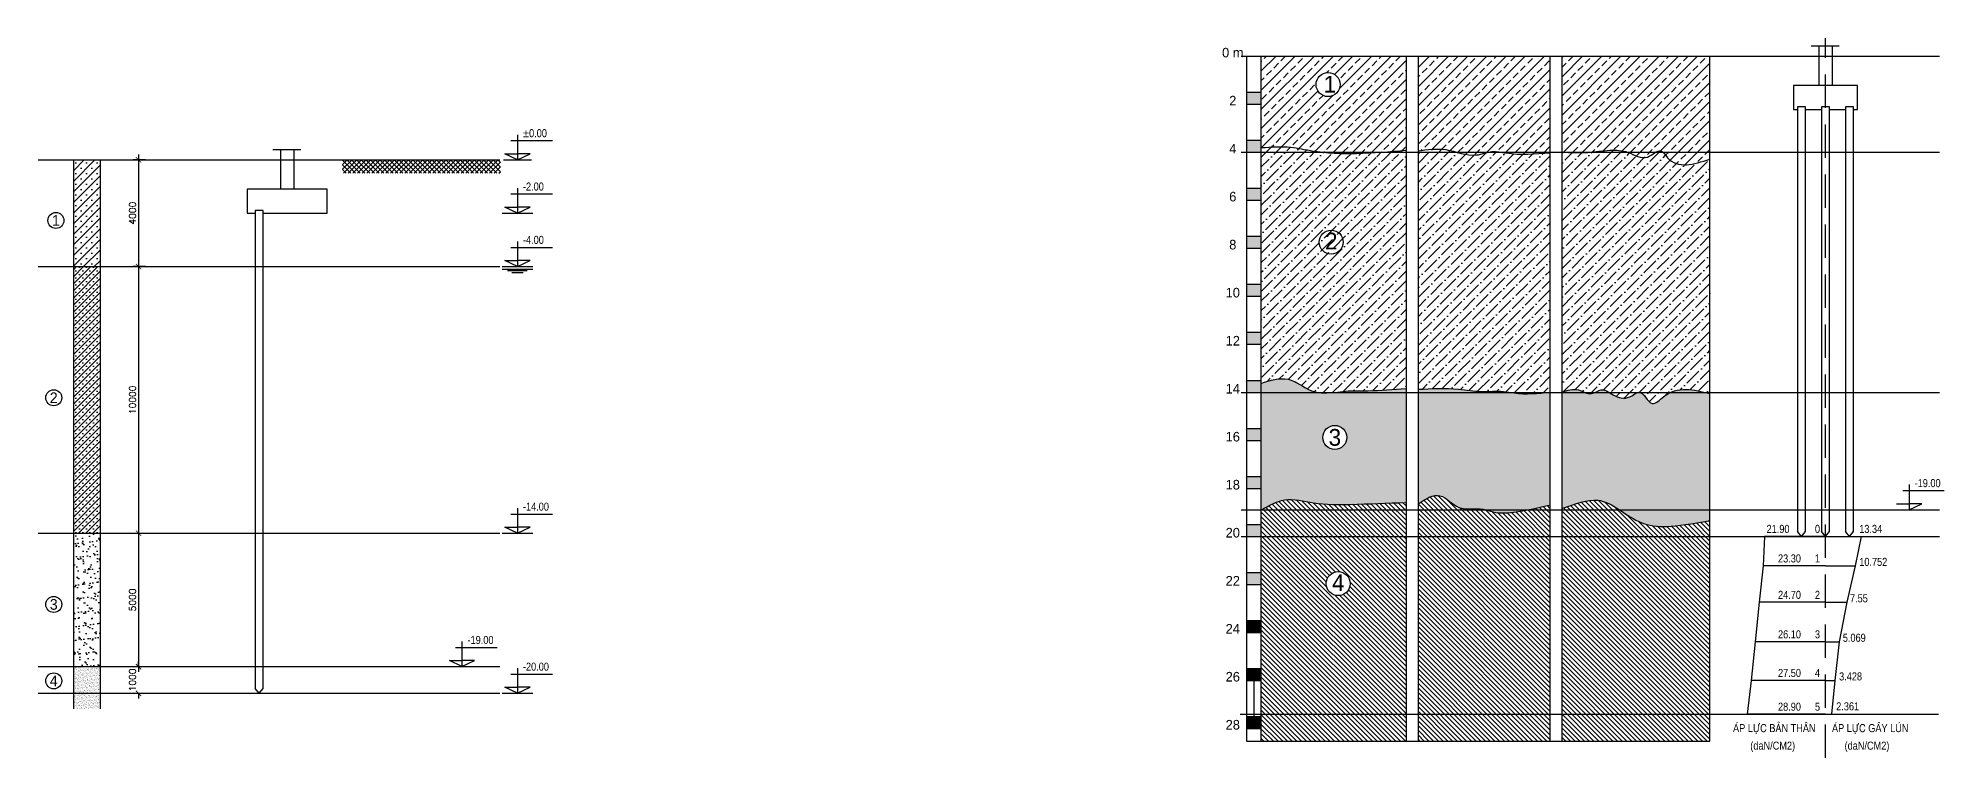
# Model space of a CAD drawing. Extents: x 394 to 18449, y -3793 to 677.
# Drawn here: x 8605 to 9318, y -1307 to -1037 of the extents above; entities that cross this region are included whole.
import ezdxf
from ezdxf.enums import TextEntityAlignment as Align

# ---------------------------------------------------------------- set-up
doc = ezdxf.new("R2010")
doc.units = 0
doc.header["$MEASUREMENT"] = 0
doc.linetypes.add('CENTER2', pattern=[1.125, 0.75, -0.125, 0.125, -0.125])
doc.linetypes.add('HIDDEN', pattern=[0.375, 0.25, -0.125])
doc.layers.get('0').update_dxf_attribs({"linetype": 'CONTINUOUS'})
doc.layers.get('DEFPOINTS').update_dxf_attribs({"linetype": 'CONTINUOUS'})
for name, color, linetype in [('BAO', 3, 'CONTINUOUS'), ('DUT', 7, 'CENTER2'), ('HATCH', 5, 'CONTINUOUS'), ('MOTAAR', 1, 'CONTINUOUS'), ('TEXT', 7, 'CONTINUOUS'), ('TUONG', 7, 'CONTINUOUS')]:
    doc.layers.add(name, color=color, linetype=linetype)
doc.styles.add('DIM-NEW', font='VHELVCN.TTF')
doc.styles.add('T1', font='romans.shx')
doc.styles.add('T2', font='VTIMESN.TTF')
doc.dimstyles.new('TL100', dxfattribs={"dimtxt": 2.5, "dimasz": 2, "dimexe": 2, "dimexo": 2, "dimgap": 1, "dimtad": 1, "dimdec": 0, "dimlfac": 100, "dimzin": 0, "dimdsep": 46, "dimtxsty": 'T1', "dimblk": 'ARCHTICK', "dimcen": 2.5, "dimdle": 2, "dimclrd": 1, "dimclre": 1, "dimclrt": 2, "dimadec": 0, "dimazin": 0, "dimtfac": 1, "dimtdec": 0, "dimtix": 1, "dimtofl": 0, "dimtmove": 0, "dimatfit": 0, "dimldrblk": 'ARCHTICK', "dimfxl": 0, "dimtolj": 1, "dimtzin": 0, "dimlwd": -1, "dimlwe": -1, "dimarcsym": 0})

# ---------------------------------------------------------------- blocks, each defined once
blk = doc.blocks.new('_ARCHTICK')
at = {"color": 0, "linetype": 'ByBlock', "const_width": 0.15}
blk.add_lwpolyline([(-0.5, -0.5), (0.5, 0.5)], dxfattribs=at)
blk = doc.blocks.new('*D90')
at = {"layer": 'DEFPOINTS', "color": 0}
for p in [(8647.36, -1082.68), (8642.69, -1122.68), (8647.36, -1122.68)]:
    blk.add_point(p, dxfattribs=at)
at = {"layer": 'TUONG', "color": 1}
for p, q in [((8645.36, -1082.68), (8640.69, -1082.68)), ((8642.69, -1080.68), (8642.69, -1124.68)), ((8645.36, -1122.68), (8640.69, -1122.68))]:
    blk.add_line(p, q, dxfattribs=at)
at = {"layer": 'TUONG', "color": 1, "xscale": 2, "yscale": 2, "zscale": 2}
for p, rotation in [((8642.69, -1082.68), 90), ((8642.69, -1122.68), 270)]:
    blk.add_blockref('_ARCHTICK', p, dxfattribs=dict(at, rotation=rotation))
at = {"layer": 'TUONG', "color": 2, "insert": (8640.44, -1102.68), "char_height": 2.5, "attachment_point": 5, "rotation": 90, "style": 'T1'}
blk.add_mtext('\\A1;4000', dxfattribs=at)
blk = doc.blocks.new('*D91')
at = {"layer": 'DEFPOINTS', "color": 0}
for p in [(8647.36, -1122.68), (8642.69, -1222.68), (8642.69, -1222.68)]:
    blk.add_point(p, dxfattribs=at)
at = {"layer": 'TUONG', "color": 1}
for p, q in [((8645.36, -1122.68), (8640.69, -1122.68)), ((8642.69, -1120.68), (8642.69, -1224.68))]:
    blk.add_line(p, q, dxfattribs=at)
at = {"layer": 'TUONG', "color": 1, "xscale": 2, "yscale": 2, "zscale": 2}
for p, rotation in [((8642.69, -1122.68), 90), ((8642.69, -1222.68), 270)]:
    blk.add_blockref('_ARCHTICK', p, dxfattribs=dict(at, rotation=rotation))
at = {"layer": 'TUONG', "color": 2, "insert": (8640.44, -1172.68), "char_height": 2.5, "attachment_point": 5, "rotation": 90, "style": 'T1'}
blk.add_mtext('\\A1;10000', dxfattribs=at)
blk = doc.blocks.new('*D92')
at = {"layer": 'DEFPOINTS', "color": 0}
for p in [(8642.69, -1222.68), (8642.69, -1272.68), (8642.69, -1272.68)]:
    blk.add_point(p, dxfattribs=at)
at = {"layer": 'TUONG', "color": 1}
blk.add_line((8642.69, -1220.68), (8642.69, -1274.68), dxfattribs=at)
at = {"layer": 'TUONG', "color": 1, "xscale": 2, "yscale": 2, "zscale": 2}
for p, rotation in [((8642.69, -1222.68), 90), ((8642.69, -1272.68), 270)]:
    blk.add_blockref('_ARCHTICK', p, dxfattribs=dict(at, rotation=rotation))
at = {"layer": 'TUONG', "color": 2, "insert": (8640.44, -1247.68), "char_height": 2.5, "attachment_point": 5, "rotation": 90, "style": 'T1'}
blk.add_mtext('\\A1;5000', dxfattribs=at)
blk = doc.blocks.new('*D93')
at = {"layer": 'DEFPOINTS', "color": 0}
for p in [(8642.69, -1272.68), (8642.69, -1282.68), (8642.69, -1282.68)]:
    blk.add_point(p, dxfattribs=at)
at = {"layer": 'TUONG', "color": 1}
for p, q in [((8642.69, -1272.68), (8642.69, -1270.68)), ((8642.69, -1282.68), (8642.69, -1284.68))]:
    blk.add_line(p, q, dxfattribs=at)
at = {"layer": 'TUONG', "color": 1, "xscale": 2, "yscale": 2, "zscale": 2}
for p, rotation in [((8642.69, -1272.68), 270), ((8642.69, -1282.68), 90)]:
    blk.add_blockref('_ARCHTICK', p, dxfattribs=dict(at, rotation=rotation))
at = {"layer": 'TUONG', "color": 2, "insert": (8640.44, -1277.68), "char_height": 2.5, "attachment_point": 5, "rotation": 90, "style": 'T1'}
blk.add_mtext('\\A1;1000', dxfattribs=at)

msp = doc.modelspace()

# ---------------------------------------------------------------- hatches: boundary and pattern name
at = {"layer": 'HATCH', "linetype": 'Continuous', "ltscale": 50}
h = msp.add_hatch(dxfattribs=at)
h.set_pattern_fill('ANSI33', color=5, scale=0.8, style=0)
h.set_pattern_definition([(45, (9030.624, -1369.7916), (-3.5921, 3.5921), []), (45, (9034.216, -1369.7916), (-3.5921, 3.5921), [2.54, -1.27])])
edge = h.paths.add_edge_path()
edge.add_line((9117.919, -1043.852), (9063.545, -1043.852))
edge.add_line((9063.545, -1043.852), (9063.545, -1078.09))
edge.add_line((9063.545, -1078.09), (9063.741, -1078.09))
edge.add_spline(control_points=[(9063.741, -1078.09), (9067.398, -1077.819), (9073.704, -1077.352), (9085.726, -1080.372), (9097.328, -1078.168), (9117.919, -1085.31), (9117.919, -1079.089)], knot_values=[0, 0, 0, 0, 1100.0183158, 1896.5247992, 3568.9928135, 5435.2237238, 5435.2237238, 5435.2237238, 5435.2237238], degree=3, periodic=0)
edge.add_line((9117.919, -1079.089), (9117.919, -1043.852))
h.paths.add_polyline_path([(9084.189, -1054.471, -1), (9093.189, -1054.471, -1)], flags=16)
edge = h.paths.add_edge_path()
edge.add_line((9122.419, -1043.852), (9122.419, -1079.338))
edge.add_spline(control_points=[(9122.419, -1079.338), (9125.889, -1078.835), (9133.275, -1077.765), (9142.493, -1082.299), (9149.915, -1079.02), (9159.131, -1081.062), (9166.373, -1080.49), (9171.847, -1080.057)], knot_values=[0, 0, 0, 0, 1039.6718461, 2213.0081896, 2804.4924174, 3334.6217652, 4977.1490193, 4977.1490193, 4977.1490193, 4977.1490193], degree=3, periodic=0)
edge.add_line((9171.847, -1080.057), (9171.847, -1043.852))
edge.add_line((9171.847, -1043.852), (9122.419, -1043.852))
edge = h.paths.add_edge_path()
edge.add_line((9176.347, -1043.852), (9176.347, -1079.784))
edge.add_spline(control_points=[(9176.347, -1079.784), (9179.592, -1079.93), (9185.616, -1080.201), (9193.847, -1078.907), (9201.415, -1079.158), (9207.753, -1083.768), (9213.214, -1077.648), (9218.447, -1086.628), (9225.817, -1084.343), (9231.84, -1082.475)], knot_values=[0, 0, 0, 0, 971.8304736, 1804.5590382, 2487.257657, 3236.9437478, 3788.0228912, 4143.2702773, 5731.3356311, 5731.3356311, 5731.3356311, 5731.3356311], degree=3, periodic=0)
edge.add_line((9231.84, -1082.475), (9231.84, -1043.852))
edge.add_line((9231.84, -1043.852), (9176.347, -1043.852))
h.paths.add_polyline_path([(9085.507, -1049.616), (9093.167, -1049.616), (9093.167, -1059.066), (9085.507, -1059.066)], flags=24)
at = {"layer": 'HATCH', "ltscale": 100}
h = msp.add_hatch(color=256, dxfattribs=at)
h.paths.add_polyline_path([(9058.145, -1057.352), (9058.145, -1061.852), (9063.545, -1061.852), (9063.545, -1057.352)])
h.paths.add_polyline_path([(9058.145, -1079.852), (9063.545, -1079.852), (9063.545, -1075.352), (9058.145, -1075.352)])
h.paths.add_polyline_path([(9058.145, -1093.352), (9058.145, -1097.852), (9063.545, -1097.852), (9063.545, -1093.352)])
h.paths.add_polyline_path([(9058.145, -1111.352), (9058.145, -1115.852), (9063.545, -1115.852), (9063.545, -1111.352)])
at = {"layer": 'HATCH', "linetype": 'Continuous', "ltscale": 50}
h = msp.add_hatch(dxfattribs=at)
h.set_pattern_fill('ANSI36', color=5, scale=0.8, style=0)
h.set_pattern_definition([(45, (9030.6238, -1369.7916), (1.347038, 4.93914), [6.35, -1.27, 0, -1.27])])
edge = h.paths.add_edge_path()
edge.add_spline(control_points=[(9117.919, -1079.089), (9117.919, -1085.31), (9097.328, -1078.168), (9085.726, -1080.372), (9073.704, -1077.352), (9067.398, -1077.819), (9063.741, -1078.09)], knot_values=[0, 0, 0, 0, 1866.2286637, 3538.6966779, 4335.2031614, 5435.2214772, 5435.2214772, 5435.2214772, 5435.2214772], degree=3, periodic=0)
edge.add_line((9063.741, -1078.09), (9063.545, -1078.09))
edge.add_line((9063.545, -1078.09), (9063.545, -1166.488))
edge.add_spline(control_points=[(9063.545, -1166.488), (9067.032, -1165.352), (9073.849, -1163.131), (9083.889, -1172.032), (9093.649, -1169.15), (9100.651, -1169.246), (9107.246, -1169.269), (9113.15, -1168.764), (9117.919, -1168.356)], knot_values=[0, 0, 0, 0, 1026.5051945, 2006.9758431, 3573.1029249, 3772.4282644, 4114.1287932, 5549.0963304, 5549.0963304, 5549.0963304, 5549.0963304], degree=3, periodic=0)
edge.add_line((9117.919, -1168.356), (9117.919, -1079.089))
edge = h.paths.add_edge_path()
edge.add_spline(control_points=[(9171.847, -1080.057), (9166.373, -1080.49), (9159.131, -1081.062), (9149.915, -1079.02), (9142.493, -1082.299), (9133.275, -1077.765), (9125.889, -1078.835), (9122.419, -1079.338)], knot_values=[0, 0, 0, 0, 1642.5272541, 2172.656602, 2764.1408297, 3937.4771732, 4977.1490193, 4977.1490193, 4977.1490193, 4977.1490193], degree=3, periodic=0)
edge.add_line((9122.419, -1079.338), (9122.419, -1168.696))
edge.add_spline(control_points=[(9122.419, -1168.696), (9127.51, -1168.44), (9135.47, -1168.04), (9146.064, -1169.936), (9153.073, -1169.1), (9161.52, -1170.804), (9167.358, -1170.241), (9171.847, -1169.807)], knot_values=[0, 0, 0, 0, 1523.5433015, 2382.0472701, 3207.8235169, 3610.5140945, 4951.4336438, 4951.4336438, 4951.4336438, 4951.4336438], degree=3, periodic=0)
edge.add_line((9171.847, -1169.807), (9171.847, -1080.057))
edge = h.paths.add_edge_path()
edge.add_spline(control_points=[(9176.347, -1169.786), (9178.449, -1169.085), (9182.23, -1167.823), (9187.11, -1171.535), (9191.704, -1167.56), (9196.256, -1172.077), (9201.638, -1172.431), (9206.23, -1167.929), (9209.608, -1176.586), (9218.027, -1166.859), (9225.799, -1168.79), (9231.84, -1170.291)], knot_values=[0, 0, 0, 0, 631.3555039, 1135.8994079, 1532.4660355, 2093.2782922, 2719.7291995, 3012.8370055, 3679.789465, 4177.7839788, 5916.5544536, 5916.5544536, 5916.5544536, 5916.5544536], degree=3, periodic=0)
edge.add_line((9231.84, -1170.291), (9231.84, -1082.475))
edge.add_spline(control_points=[(9231.84, -1082.475), (9225.817, -1084.343), (9218.447, -1086.628), (9213.214, -1077.648), (9207.753, -1083.768), (9201.415, -1079.158), (9193.847, -1078.907), (9185.616, -1080.201), (9179.592, -1079.93), (9176.347, -1079.784)], knot_values=[0, 0, 0, 0, 1588.0653538, 1943.3127399, 2494.3918833, 3244.0779741, 3926.7765929, 4759.5051575, 5731.3356311, 5731.3356311, 5731.3356311, 5731.3356311], degree=3, periodic=0)
edge.add_line((9176.347, -1079.784), (9176.347, -1169.786))
h.paths.add_polyline_path([(9086.22, -1108.418), (9093.57, -1108.418), (9093.57, -1117.868), (9086.22, -1117.868)], flags=24)
at = {"layer": 'HATCH', "ltscale": 100}
h = msp.add_hatch(color=256, dxfattribs=at)
h.paths.add_polyline_path([(9063.545, -1133.852), (9063.545, -1129.352), (9058.145, -1129.352), (9058.145, -1133.852)])
h.paths.add_polyline_path([(9063.545, -1151.852), (9063.545, -1147.352), (9058.145, -1147.352), (9058.145, -1151.852)])
h.paths.add_polyline_path([(9063.545, -1169.852), (9063.545, -1165.352), (9058.145, -1165.352), (9058.145, -1169.852)])
h.paths.add_polyline_path([(9063.545, -1187.852), (9063.545, -1183.352), (9058.145, -1183.352), (9058.145, -1187.852)])
h.paths.add_polyline_path([(9058.145, -1201.352), (9058.145, -1205.852), (9063.545, -1205.852), (9063.545, -1201.352)])
h.paths.add_polyline_path([(9058.145, -1219.352), (9058.145, -1223.852), (9063.545, -1223.852), (9063.545, -1219.352)])
h.paths.add_polyline_path([(9058.145, -1237.352), (9058.145, -1241.852), (9063.545, -1241.852), (9063.545, -1237.352)])
at = {"layer": 'HATCH', "linetype": 'Continuous', "ltscale": 50}
h = msp.add_hatch(dxfattribs=at)
h.set_pattern_fill('AR-SAND', color=5, scale=0.06, style=0)
h.set_pattern_definition([(37.5, (8532.0468, -1609.5616), (-0.096002, 2.9364794), [0, -2.31648, 0, -2.5908, 0, -2.4765]), (7.5, (8532.0468, -1609.5616), (2.69714, 4.30095), [0, -1.24968, 0, -2.08788, 0, -0.8001]), (327.5, (8530.1723, -1609.5616), (4.745954, 0.008623), [0, -0.762, 0, -2.7432, 0, -3.5814]), (317.5, (8530.1723, -1609.5616), (4.581339, 1.337576), [0, -0.381, 0, -1.79832, 0, -2.0574])])
edge = h.paths.add_edge_path()
edge.add_spline(control_points=[(9117.919, -1168.356), (9113.15, -1168.764), (9107.246, -1169.269), (9100.651, -1169.246), (9093.649, -1169.15), (9083.889, -1172.032), (9073.849, -1163.131), (9067.032, -1165.352), (9063.545, -1166.488)], knot_values=[0, 0, 0, 0, 1434.9675372, 1776.668066, 1975.9934055, 3542.1204873, 4522.5911359, 5549.0963304, 5549.0963304, 5549.0963304, 5549.0963304], degree=3, periodic=0)
edge.add_line((9063.545, -1166.488), (9063.545, -1213.923))
edge.add_line((9063.545, -1213.923), (9063.741, -1213.923))
edge.add_spline(control_points=[(9063.741, -1213.923), (9066.545, -1212.295), (9072.645, -1208.754), (9084.238, -1212.056), (9099.352, -1211.864), (9110.92, -1211.406), (9117.919, -1211.129)], knot_values=[0, 0, 0, 0, 935.6283035, 2035.8015039, 3405.2974843, 5502.5601025, 5502.5601025, 5502.5601025, 5502.5601025], degree=3, periodic=0)
edge.add_line((9117.919, -1211.129), (9117.919, -1168.356))
h.paths.add_polyline_path([(9086.714, -1186.745, -1), (9095.714, -1186.745, -1)], flags=16)
edge = h.paths.add_edge_path()
edge.add_spline(control_points=[(9176.347, -1213.415), (9181.547, -1211.709), (9192.012, -1207.127), (9204.712, -1221.283), (9217.791, -1220.535), (9231.84, -1217.901)], knot_values=[0, 0, 0, 0, 1440.8001848, 3507.2279209, 5342.6785376, 5342.6785376, 5342.6785376, 5342.6785376], degree=3, periodic=0)
edge.add_line((9231.84, -1217.901), (9231.84, -1170.291))
edge.add_spline(control_points=[(9231.84, -1170.291), (9225.799, -1168.79), (9218.027, -1166.859), (9209.608, -1176.586), (9206.23, -1167.929), (9201.638, -1172.431), (9196.256, -1172.077), (9191.704, -1167.56), (9187.11, -1171.535), (9182.23, -1167.823), (9178.449, -1169.085), (9176.347, -1169.786)], knot_values=[0, 0, 0, 0, 1738.7704747, 2236.7649886, 2903.7174481, 3196.8252541, 3823.2761613, 4384.0884181, 4780.6550456, 5285.1989497, 5916.5544536, 5916.5544536, 5916.5544536, 5916.5544536], degree=3, periodic=0)
edge.add_line((9176.347, -1169.786), (9176.347, -1213.415))
edge = h.paths.add_edge_path()
edge.add_spline(control_points=[(9171.847, -1169.807), (9167.358, -1170.241), (9161.52, -1170.804), (9153.073, -1169.1), (9146.064, -1169.936), (9135.47, -1168.04), (9127.51, -1168.44), (9122.419, -1168.696)], knot_values=[0, 0, 0, 0, 1340.9195493, 1743.6101269, 2569.3863737, 3427.8903423, 4951.4336438, 4951.4336438, 4951.4336438, 4951.4336438], degree=3, periodic=0)
edge.add_line((9122.419, -1168.696), (9122.419, -1211.655))
edge.add_spline(control_points=[(9122.419, -1211.655), (9125.267, -1209.819), (9130.81, -1206.245), (9137.499, -1214.978), (9145.208, -1212.705), (9152.021, -1215.454), (9160.736, -1214.683), (9167.704, -1213.061), (9171.847, -1212.096)], knot_values=[0, 0, 0, 0, 878.2806673, 1709.48727, 2620.8665966, 3004.6573502, 3879.8884135, 5163.805421, 5163.805421, 5163.805421, 5163.805421], degree=3, periodic=0)
edge.add_line((9171.847, -1212.096), (9171.847, -1169.807))
h.paths.add_polyline_path([(9087.52, -1181.966), (9094.952, -1181.966), (9094.952, -1191.592), (9087.52, -1191.592)], flags=24)
h = msp.add_hatch(dxfattribs=at)
h.set_pattern_fill('ANSI31', color=5, scale=10, angle=90, style=0)
edge = h.paths.add_edge_path()
edge.add_spline(control_points=[(9117.919, -1211.129), (9110.92, -1211.406), (9099.352, -1211.864), (9084.238, -1212.056), (9072.645, -1208.754), (9066.545, -1212.295), (9063.741, -1213.923)], knot_values=[0, 0, 0, 0, 2097.2626182, 3466.7585987, 4566.931799, 5502.5601025, 5502.5601025, 5502.5601025, 5502.5601025], degree=3, periodic=0)
edge.add_line((9063.545, -1214.036), (9063.545, -1300.602))
edge.add_line((9063.545, -1300.602), (9117.919, -1300.602))
edge.add_line((9117.919, -1300.602), (9117.919, -1211.129))
h.paths.add_polyline_path([(9087.982, -1241.572, -1), (9096.982, -1241.572, -1)], flags=16)
edge = h.paths.add_edge_path()
edge.add_line((9122.419, -1300.602), (9171.847, -1300.602))
edge.add_line((9171.847, -1300.602), (9171.847, -1212.096))
edge.add_spline(control_points=[(9171.847, -1212.096), (9167.704, -1213.061), (9160.736, -1214.683), (9152.021, -1215.454), (9145.208, -1212.705), (9137.499, -1214.978), (9130.81, -1206.245), (9125.267, -1209.819), (9122.419, -1211.655)], knot_values=[0, 0, 0, 0, 1283.9170075, 2159.1480708, 2542.9388244, 3454.318151, 4285.5247537, 5163.805421, 5163.805421, 5163.805421, 5163.805421], degree=3, periodic=0)
edge.add_line((9122.419, -1211.655), (9122.419, -1300.602))
edge = h.paths.add_edge_path()
edge.add_line((9176.347, -1300.602), (9231.84, -1300.602))
edge.add_line((9231.84, -1300.602), (9231.84, -1217.901))
edge.add_spline(control_points=[(9231.84, -1217.901), (9217.791, -1220.535), (9204.712, -1221.283), (9192.012, -1207.127), (9181.547, -1211.709), (9176.347, -1213.415)], knot_values=[0, 0, 0, 0, 1835.4506167, 3901.8783527, 5342.6785376, 5342.6785376, 5342.6785376, 5342.6785376], degree=3, periodic=0)
edge.add_line((9176.347, -1213.415), (9176.347, -1300.602))
h.paths.add_polyline_path([(9088.829, -1236.448), (9096.179, -1236.448), (9096.179, -1245.898), (9088.829, -1245.898)], flags=24)
at = {"layer": 'TUONG'}
h = msp.add_hatch(dxfattribs=at)
h.set_pattern_fill('SACNCR', color=256, scale=30, style=0)
h.paths.add_polyline_path([(8628.291, -1082.684), (8618.397, -1082.684), (8618.397, -1122.684), (8628.291, -1122.684)])
h = msp.add_hatch(dxfattribs=at)
h.set_pattern_fill('ANSI31', color=256, scale=10, style=0)
h.set_pattern_definition([(45, (-5.6773, 0), (-0.88388348, 0.88388348), [])])
h.paths.add_polyline_path([(8778.404, -1082.684), (8719.209, -1082.684), (8719.209, -1087.684), (8778.404, -1087.684)])
h = msp.add_hatch(dxfattribs=at)
h.set_pattern_fill('ANSI31', color=256, scale=10, angle=90, style=0)
h.set_pattern_definition([(135, (-5.6773, 0), (-0.88388348, -0.88388348), [])])
h.paths.add_polyline_path([(8778.404, -1082.684), (8719.209, -1082.684), (8719.209, -1087.684), (8778.404, -1087.684)])
h = msp.add_hatch(dxfattribs=at)
h.set_pattern_fill('SACNCR', color=256, scale=20, style=0)
h.paths.add_polyline_path([(8628.291, -1122.684), (8618.397, -1122.684), (8618.397, -1222.684), (8628.291, -1222.684)])
h = msp.add_hatch(dxfattribs=at)
h.set_pattern_fill('AR-SAND', color=256, scale=2, style=0)
h.set_pattern_definition([(37.5, (0, 0), (-0.1259867, 3.8536475), [0, -3.04, 0, -3.4, 0, -3.25]), (7.5, (0, 0), (3.5395534, 5.644292), [0, -1.64, 0, -2.74, 0, -1.05]), (327.5, (-2.46, 0), (6.2282837, 0.0113181), [0, -1, 0, -3.6, 0, -4.7]), (317.5, (-2.46, 0), (6.0122532, 1.755351), [0, -0.5, 0, -2.36, 0, -2.7])])
h.paths.add_polyline_path([(8618.397, -1272.684), (8628.291, -1272.684), (8628.291, -1222.684), (8618.397, -1222.684)])
h = msp.add_hatch(dxfattribs=at)
h.set_pattern_fill('AR-SAND', color=256, scale=0.5, style=0)
h.set_pattern_definition([(37.5, (0, 0), (-0.03149668, 0.963411885), [0, -0.76, 0, -0.85, 0, -0.8125]), (7.5, (0, 0), (0.88488835, 1.41107303), [0, -0.41, 0, -0.685, 0, -0.2625]), (327.5, (-0.615, 0), (1.55707093, 0.00282953), [0, -0.25, 0, -0.9, 0, -1.175]), (317.5, (-0.615, 0), (1.5030633, 0.43883778), [0, -0.125, 0, -0.59, 0, -0.675])])
h.paths.add_polyline_path([(8628.291, -1272.684), (8618.397, -1272.684), (8618.397, -1282.684), (8628.291, -1282.684)])
h.paths.add_polyline_path([(8628.291, -1282.684), (8618.397, -1282.684), (8618.397, -1288.57), (8628.291, -1288.57)])

# ---------------------------------------------------------------- linework, layer by layer
at = {"layer": 'BAO', "ltscale": 100}
for p, q in [((9058.145, -1043.852), (9058.145, -1300.602)), ((9058.145, -1043.852), (9063.545, -1043.852)), ((9063.545, -1043.852), (9063.545, -1300.602)), ((9063.545, -1043.852), (9117.919, -1043.852)), ((9117.919, -1043.852), (9117.919, -1300.602)), ((9122.419, -1043.852), (9122.419, -1300.602)), ((9122.419, -1043.852), (9171.847, -1043.852)), ((9171.847, -1043.852), (9171.847, -1300.602)), ((9176.347, -1043.852), (9231.84, -1043.852)), ((9176.347, -1043.852), (9176.347, -1300.602)), ((9231.84, -1300.602), (9231.84, -1043.852)), ((9058.145, -1057.352), (9063.545, -1057.352)), ((9058.145, -1061.852), (9063.545, -1061.852)), ((9058.145, -1075.352), (9063.545, -1075.352)), ((9058.145, -1079.852), (9063.545, -1079.852)), ((9058.145, -1093.352), (9063.545, -1093.352)), ((9058.145, -1097.852), (9063.545, -1097.852)), ((9058.145, -1111.352), (9063.545, -1111.352)), ((9058.145, -1115.852), (9063.545, -1115.852)), ((9058.145, -1129.352), (9063.545, -1129.352)), ((9058.145, -1133.852), (9063.545, -1133.852)), ((9058.145, -1147.352), (9063.545, -1147.352)), ((9058.145, -1151.852), (9063.545, -1151.852)), ((9058.145, -1165.352), (9063.545, -1165.352)), ((9058.145, -1169.852), (9063.545, -1169.852)), ((9058.145, -1183.352), (9063.545, -1183.352)), ((9058.145, -1187.852), (9063.545, -1187.852)), ((9058.145, -1201.352), (9063.545, -1201.352)), ((9058.145, -1205.852), (9063.545, -1205.852)), ((9058.145, -1219.352), (9063.545, -1219.352)), ((9058.145, -1223.852), (9063.545, -1223.852)), ((9058.145, -1237.352), (9063.545, -1237.352)), ((9058.145, -1241.852), (9063.545, -1241.852)), ((9058.145, -1255.352), (9063.545, -1255.352)), ((9058.145, -1259.852), (9063.545, -1259.852)), ((9058.145, -1273.352), (9063.545, -1273.352)), ((9058.145, -1277.852), (9063.545, -1277.852)), ((9058.145, -1291.352), (9063.545, -1291.352)), ((9058.145, -1295.852), (9063.545, -1295.852)), ((9058.145, -1300.602), (9231.84, -1300.602))]:
    msp.add_line(p, q, dxfattribs=at)
at = {"layer": 'BAO', "color": 3, "linetype": 'Continuous', "ltscale": 100}
msp.add_lwpolyline([(9063.741, -1078.09), (9063.545, -1078.09)], dxfattribs=at)
at = {"layer": 'BAO', "color": 3, "linetype": 'Continuous', "ltscale": 50}
for points in [[(9063.741, -1213.923), (9063.545, -1213.923)], [(9063.741, -1213.923), (9063.741, -1213.923)]]:
    msp.add_lwpolyline(points, dxfattribs=at)
at = {"layer": 'BAO', "ltscale": 100, "end_tangent": (0, 1)}
msp.add_spline([(9063.741, -1078.09), (9074.741, -1077.974), (9082.598, -1079.282), (9099.294, -1080.264), (9117.919, -1079.089)], degree=3, dxfattribs=at)
at = {"layer": 'BAO', "ltscale": 100}
for points in [[(9122.419, -1079.338), (9132.804, -1078.855), (9144.364, -1080.864), (9150.145, -1079.609), (9155.422, -1080.111), (9171.847, -1080.057)], [(9176.347, -1079.784), (9186.065, -1079.871), (9194.358, -1079.118), (9201.144, -1079.871), (9208.431, -1081.629), (9213.458, -1079.369), (9215.971, -1081.88), (9231.84, -1082.475)], [(9063.545, -1166.488), (9073.697, -1164.969), (9082.525, -1169.237), (9098.186, -1169.237), (9100.179, -1169.237), (9103.596, -1169.237), (9117.919, -1168.356)], [(9122.419, -1168.696), (9137.654, -1168.668), (9146.197, -1169.521), (9154.454, -1169.521), (9158.441, -1170.09), (9171.847, -1169.807)], [(9176.347, -1169.786), (9182.601, -1168.922), (9187.442, -1170.344), (9191.144, -1168.922), (9196.269, -1171.198), (9202.534, -1171.198), (9205.097, -1169.775), (9210.222, -1174.043), (9214.493, -1171.482), (9231.84, -1170.291)], [(9063.741, -1213.923), (9072.327, -1210.205), (9083.274, -1211.299), (9096.958, -1211.846), (9117.919, -1211.129)], [(9122.419, -1211.655), (9130.651, -1208.594), (9137.72, -1212.966), (9146.809, -1213.639), (9150.512, -1214.648), (9159.264, -1214.648), (9171.847, -1212.096)]]:
    msp.add_spline(points, degree=3, dxfattribs=at)
msp.add_open_spline([(9176.347, -1213.415), (9181.547, -1211.709), (9192.012, -1207.127), (9204.712, -1221.283), (9217.791, -1220.535), (9231.84, -1217.901)], degree=3, knots=[0, 0, 0, 0, 1440.8001848, 3507.2279209, 5342.6785376, 5342.6785376, 5342.6785376, 5342.6785376], dxfattribs=at)
at = {"layer": 'DUT', "color": 9, "linetype": 'HIDDEN', "ltscale": 50}
msp.add_line((9275.179, -1306.92), (9275.179, -1037.028), dxfattribs=at)
at = {"layer": 'HATCH', "color": 5, "linetype": 'Continuous', "ltscale": 100}
for points in [[(9058.145, -1255.352), (9063.545, -1255.352), (9058.145, -1259.852), (9063.545, -1259.852)], [(9058.145, -1273.352), (9063.545, -1273.352), (9058.145, -1277.852), (9063.545, -1277.852)], [(9058.145, -1291.352), (9063.545, -1291.352), (9058.145, -1295.852), (9063.545, -1295.852)]]:
    msp.add_solid(points, dxfattribs=at)
at = {"layer": 'MOTAAR'}
for centre in [(8611.724, -1105.413), (8610.913, -1171.886), (8610.913, -1249.366), (8610.913, -1278.019)]:
    msp.add_circle(centre, 3, dxfattribs=at)
at = {"layer": 'TEXT', "color": 7, "linetype": 'Continuous', "ltscale": 100}
for centre in [(9088.689, -1054.471), (9089.873, -1113.542), (9091.214, -1186.745), (9092.482, -1241.572)]:
    msp.add_circle(centre, 4.5, dxfattribs=at)
at = {"layer": 'TUONG'}
for p, q in [((9269.844, -1039.925), (9280.32, -1039.925)), ((9272.679, -1039.925), (9272.679, -1054.852)), ((9277.679, -1039.925), (9277.679, -1054.852)), ((9056.12, -1043.852), (9317.943, -1043.852)), ((8782.349, -1075.489), (8797.898, -1075.489)), ((8784.758, -1073.273), (8784.758, -1082.684)), ((8605.034, -1082.684), (8778.221, -1082.684)), ((8693.075, -1078.757), (8703.552, -1078.757)), ((8695.91, -1078.757), (8695.91, -1093.684)), ((8700.91, -1078.757), (8700.91, -1093.684)), ((8779.507, -1082.684), (8790.009, -1082.684)), ((8784.758, -1082.684), (8780.037, -1080.41)), ((8780.037, -1080.41), (8784.758, -1080.41)), ((8784.758, -1082.684), (8789.479, -1080.41)), ((8789.479, -1080.41), (8784.758, -1080.41)), ((8784.758, -1080.41), (8784.758, -1082.684)), ((9056.12, -1079.852), (9317.943, -1079.852)), ((8782.349, -1095.489), (8797.898, -1095.489)), ((8784.758, -1093.273), (8784.758, -1102.684)), ((8779.006, -1102.684), (8790.51, -1102.684)), ((8780.037, -1100.41), (8784.758, -1100.41)), ((8784.758, -1102.684), (8780.037, -1100.41)), ((8784.758, -1100.41), (8784.758, -1102.684)), ((8789.479, -1100.41), (8784.758, -1100.41)), ((8784.758, -1102.684), (8789.479, -1100.41)), ((8782.349, -1115.489), (8797.898, -1115.489)), ((8784.758, -1113.273), (8784.758, -1122.684)), ((8605.034, -1122.684), (8778.221, -1122.684)), ((8779.006, -1122.684), (8790.51, -1122.684)), ((8779.006, -1123.613), (8790.51, -1123.613)), ((8784.758, -1122.684), (8780.037, -1120.41)), ((8780.037, -1120.41), (8784.758, -1120.41)), ((8781.101, -1124.233), (8788.434, -1124.233)), ((8782.634, -1124.962), (8786.973, -1124.962)), ((8784.758, -1122.684), (8789.479, -1120.41)), ((8789.479, -1120.41), (8784.758, -1120.41)), ((8784.758, -1120.41), (8784.758, -1122.684)), ((9056.12, -1169.852), (9317.943, -1169.852)), ((9306.536, -1204.461), (9306.536, -1213.873)), ((9301.815, -1211.599), (9306.536, -1211.599)), ((9304.128, -1206.677), (9319.676, -1206.677)), ((9306.536, -1211.599), (9306.536, -1213.873)), ((9311.258, -1211.599), (9306.536, -1211.599)), ((9306.536, -1213.873), (9311.258, -1211.599)), ((8782.349, -1215.489), (8797.898, -1215.489)), ((8784.758, -1213.273), (8784.758, -1222.684)), ((9056.086, -1213.923), (9317.909, -1213.923)), ((8605.034, -1222.684), (8778.221, -1222.684)), ((8779.006, -1222.684), (8790.51, -1222.684)), ((8780.037, -1220.41), (8784.758, -1220.41)), ((8784.758, -1222.684), (8780.037, -1220.41)), ((8784.758, -1220.41), (8784.758, -1222.684)), ((8789.479, -1220.41), (8784.758, -1220.41)), ((8784.758, -1222.684), (8789.479, -1220.41)), ((9056.12, -1223.852), (9317.943, -1223.852)), ((9275.179, -1223.852), (9252.279, -1223.852)), ((9266.179, -1223.852), (9264.679, -1221.993)), ((9266.179, -1223.852), (9267.679, -1221.993)), ((9275.179, -1223.852), (9273.679, -1221.993)), ((9275.179, -1223.852), (9276.679, -1221.993)), ((9275.179, -1223.852), (9288.519, -1223.852)), ((9284.179, -1223.852), (9282.679, -1221.993)), ((9284.179, -1223.852), (9285.679, -1221.993)), ((9275.179, -1234.911), (9251.779, -1234.911)), ((9275.179, -1234.911), (9286.291, -1234.911)), ((9275.179, -1248.566), (9250.279, -1248.566)), ((9275.179, -1248.566), (9283.143, -1248.566)), ((8761.568, -1265.489), (8777.116, -1265.489)), ((8763.976, -1263.273), (8763.976, -1272.684)), ((9275.179, -1263.365), (9248.779, -1263.365)), ((9275.179, -1263.365), (9280.315, -1263.365)), ((8605.034, -1272.684), (8778.221, -1272.684)), ((8758.224, -1272.684), (8769.729, -1272.684)), ((8763.976, -1272.684), (8759.255, -1270.41)), ((8759.255, -1270.41), (8763.976, -1270.41)), ((8763.976, -1272.684), (8768.698, -1270.41)), ((8768.698, -1270.41), (8763.976, -1270.41)), ((8763.976, -1270.41), (8763.976, -1272.684)), ((8782.349, -1275.489), (8797.898, -1275.489)), ((8784.758, -1273.273), (8784.758, -1282.684)), ((8605.034, -1282.684), (8778.221, -1282.684)), ((8687.91, -1282.684), (8686.41, -1280.826)), ((8687.91, -1282.684), (8689.41, -1280.826)), ((8779.006, -1282.684), (8790.51, -1282.684)), ((8784.758, -1282.684), (8780.037, -1280.41)), ((8780.037, -1280.41), (8784.758, -1280.41)), ((8784.758, -1282.684), (8789.479, -1280.41)), ((8789.479, -1280.41), (8784.758, -1280.41)), ((8784.758, -1280.41), (8784.758, -1282.684)), ((9060.845, -1277.852), (9060.845, -1291.352)), ((9275.179, -1277.852), (9247.279, -1277.852)), ((9275.179, -1277.852), (9278.687, -1277.852)), ((9055.697, -1290.501), (9317.52, -1290.501)), ((9275.179, -1290.501), (9245.779, -1290.501)), ((9275.179, -1290.501), (9277.473, -1290.501))]:
    msp.add_line(p, q, dxfattribs=at)
for points in [[(9285.679, -1063.852), (9287.179, -1063.852), (9287.179, -1054.852), (9263.179, -1054.852), (9263.179, -1063.852), (9264.679, -1063.852)], [(9267.679, -1221.993), (9267.679, -1062.852), (9264.679, -1062.852), (9264.679, -1221.993)], [(9276.679, -1221.993), (9276.679, -1062.852), (9273.679, -1062.852), (9273.679, -1221.993)], [(9285.679, -1221.993), (9285.679, -1062.852), (9282.679, -1062.852), (9282.679, -1221.993)], [(9267.679, -1063.852), (9273.679, -1063.852)], [(9276.679, -1063.852), (9282.679, -1063.852)], [(8618.397, -1288.57), (8618.397, -1082.684), (8628.291, -1082.684), (8628.291, -1288.57)], [(8689.41, -1102.684), (8713.41, -1102.684), (8713.41, -1093.684), (8683.41, -1093.684), (8683.41, -1102.684), (8686.41, -1102.684)], [(8689.41, -1280.826), (8689.41, -1101.684), (8686.41, -1101.684), (8686.41, -1280.826)], [(9252.279, -1223.852), (9251.779, -1234.911), (9250.279, -1248.566), (9248.779, -1263.365), (9247.279, -1277.852), (9245.779, -1290.501)], [(9288.519, -1223.852), (9286.291, -1234.911), (9283.143, -1248.566), (9280.315, -1263.365), (9278.687, -1277.852), (9277.473, -1290.501)]]:
    msp.add_lwpolyline(points, dxfattribs=at)
for points in [[(8780.037, -1080.41), (8784.758, -1080.41), (8784.758, -1082.684), (8780.037, -1080.41)], [(8780.037, -1100.41), (8784.758, -1100.41), (8784.758, -1102.684), (8780.037, -1100.41)], [(8780.037, -1120.41), (8784.758, -1120.41), (8784.758, -1122.684), (8780.037, -1120.41)], [(9301.815, -1211.599), (9306.536, -1211.599), (9306.536, -1213.873), (9301.815, -1211.599)], [(8780.037, -1220.41), (8784.758, -1220.41), (8784.758, -1222.684), (8780.037, -1220.41)], [(8759.255, -1270.41), (8763.976, -1270.41), (8763.976, -1272.684), (8759.255, -1270.41)], [(8780.037, -1280.41), (8784.758, -1280.41), (8784.758, -1282.684), (8780.037, -1280.41)]]:
    msp.add_solid(points, dxfattribs=at)

# ---------------------------------------------------------------- texts
at = {"layer": 'TEXT', "style": 'DIM-NEW'}
for s, p in [('%%p0.00', (8786.83, -1074.193)), ('-2.00', (8786.83, -1094.193)), ('-4.00', (8786.83, -1114.193)), ('-19.00', (9308.609, -1205.382)), ('-14.00', (8786.83, -1214.193)), ('21.90', (9253.097, -1222.556)), ('0', (9271.232, -1222.556)), ('13.34', (9287.837, -1222.556)), ('23.30', (9257.386, -1233.616)), ('1', (9271.232, -1233.616)), ('10.752', (9287.837, -1234.911)), ('24.70', (9257.386, -1247.27)), ('2', (9271.232, -1247.27)), ('7.55', (9284.359, -1248.566)), ('-19.00', (8766.049, -1264.193)), ('26.10', (9257.386, -1262.069)), ('3', (9271.232, -1262.069)), ('5.069', (9281.677, -1263.365)), ('-20.00', (8786.83, -1274.193)), ('27.50', (9257.386, -1276.556)), ('4', (9271.232, -1276.556)), ('3.428', (9280.286, -1277.852)), ('28.90', (9257.386, -1289.206)), ('5', (9271.232, -1289.206)), ('2.361', (9279.193, -1289.074)), ('AÙP LÖÏC BAÛN THAÂN', (9240.524, -1297.24)), ('AÙP LÖÏC GAÂY LUÙN', (9277.619, -1297.24)), ('(daN/CM2)', (9246.996, -1303.804)), ('(daN/CM2)', (9282.347, -1303.804))]:
    msp.add_text(s, height=3, dxfattribs=at).set_placement(p)
at = {"layer": 'TEXT', "color": 7, "linetype": 'Continuous', "ltscale": 100, "attachment_point": 5}
for s, insert, char_height, width in [('0 m', (9052.969, -1042.502), 3.6, 10.3525), ('1', (9089.337, -1054.341), 6.3, 11.10195), ('2', (9052.969, -1060.502), 3.6, 10.3525), ('4', (9052.969, -1078.502), 3.6, 10.3525), ('6', (9052.969, -1096.502), 3.6, 10.3525), ('8', (9052.969, -1114.502), 3.6, 10.3525), ('2', (9089.895, -1113.143), 6.3, 11.10195), ('10', (9052.969, -1132.502), 3.6, 10.3525), ('12', (9052.969, -1150.502), 3.6, 10.3525), ('14', (9052.969, -1168.502), 3.6, 10.3525), ('3', (9091.236, -1186.779), 6.3, 11.10195), ('16', (9052.969, -1186.502), 3.6, 10.3525), ('18', (9052.969, -1204.502), 3.6, 10.3525), ('20', (9052.969, -1222.502), 3.6, 10.3525), ('22', (9052.969, -1240.502), 3.6, 10.3525), ('4', (9092.504, -1241.173), 6.3, 11.10195), ('24', (9052.969, -1258.502), 3.6, 10.3525), ('26', (9052.969, -1276.502), 3.6, 10.3525), ('28', (9052.969, -1294.502), 3.6, 10.3525)]:
    msp.add_mtext(s, dxfattribs=dict(at, insert=insert, char_height=char_height, width=width))
at = {"layer": 'TEXT', "style": 'T2'}
for tag, p in [('1', (8611.724, -1105.413)), ('2', (8610.913, -1171.886)), ('3', (8610.913, -1249.366)), ('4', (8610.913, -1278.019))]:
    msp.add_attdef(tag, text='', height=4, dxfattribs=at).set_placement(p, align=Align.MIDDLE_CENTER)

# ---------------------------------------------------------------- dimensions: what is measured, and where the dimension line sits
at = {"layer": 'TUONG'}
dim = msp.add_linear_dim(base=(8642.692, -1122.684), p1=(8647.359, -1082.684), p2=(8647.359, -1122.684), angle=90, dimstyle='TL100', dxfattribs=at)
dim.commit()
dim.dimension.update_dxf_attribs({"geometry": '*D90', "text_midpoint": (8640.442, -1102.684)})
for base, p1, p2, picture, middle in [((8642.692, -1222.684), (8647.359, -1122.684), (8642.692, -1222.684), '*D91', (8640.442, -1172.684)), ((8642.692, -1272.684), (8642.692, -1222.684), (8642.692, -1272.684), '*D92', (8640.442, -1247.684)), ((8642.692, -1282.684), (8642.692, -1272.684), (8642.692, -1282.684), '*D93', (8640.442, -1277.684))]:
    dim = msp.add_linear_dim(base=base, p1=p1, p2=p2, angle=90, dimstyle='TL100', override={"dimtmove": 1}, dxfattribs=at)
    dim.commit()
    dim.dimension.update_dxf_attribs({"geometry": picture, "text_midpoint": middle})

doc.saveas('drawing.dxf')
